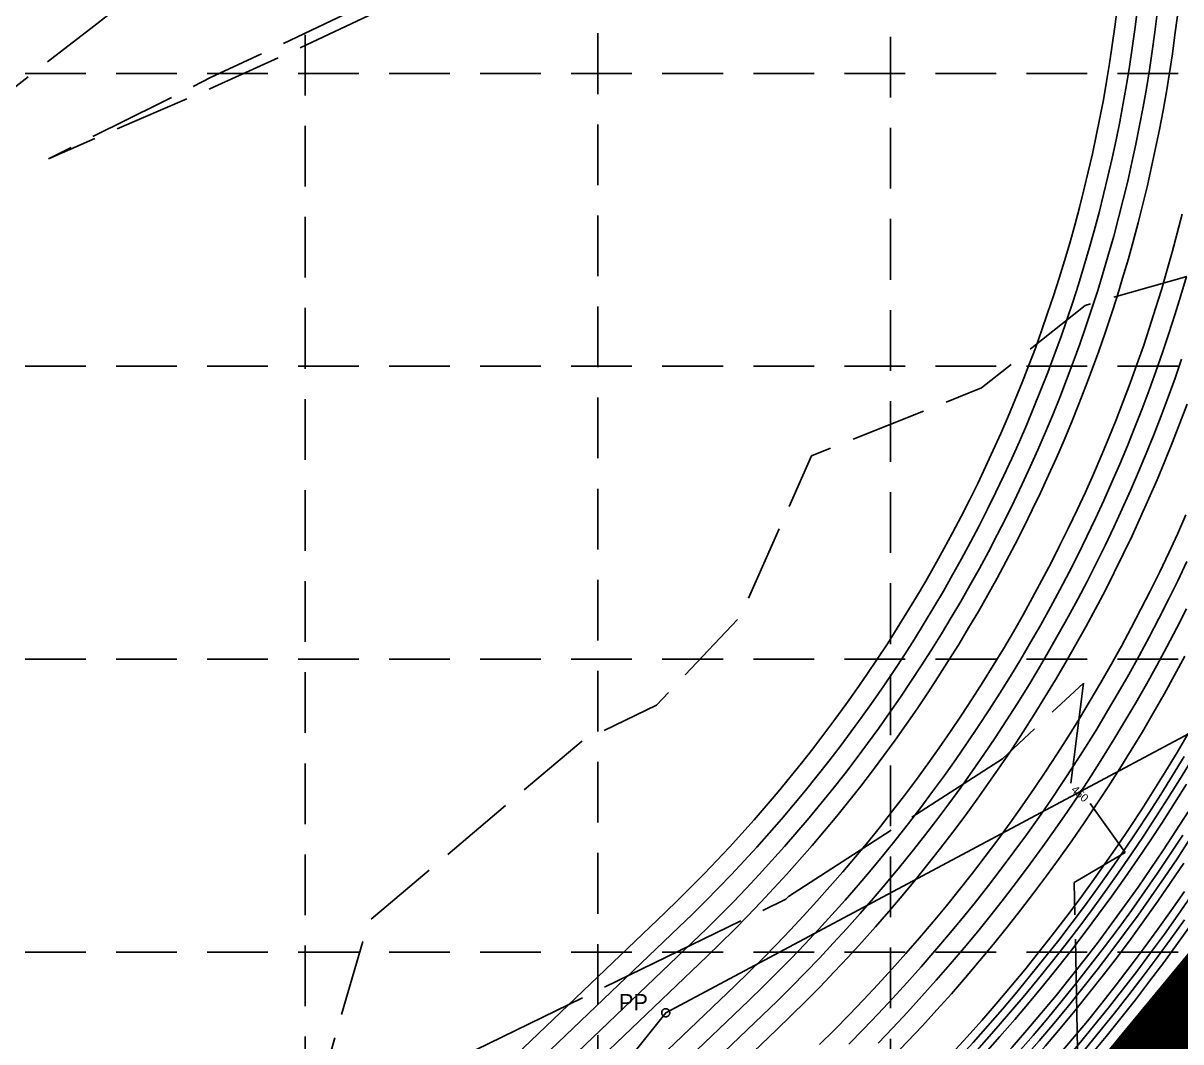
# Model space of a CAD drawing. Header units: inches. Extents: x 2439273 to 2445077, y 7048639 to 7057917.
# Drawn here: x 2443339 to 2443911, y 7054392 to 7054895 of the extents above; entities that cross this region are included whole.
import ezdxf
from ezdxf.enums import TextEntityAlignment as Align

# ---------------------------------------------------------------- set-up
doc = ezdxf.new("R2010")
doc.units = ezdxf.units.IN
doc.header["$LTSCALE"] = 300
doc.header["$MEASUREMENT"] = 0
for name, pattern in [('DASHED', [0.29, 0.25, -0.04]), ('DASHEDX2', [0.165, 0.125, -0.04]), ('HIDDEN', [0.375, 0.25, -0.125])]:
    doc.linetypes.add(name, pattern=pattern)
for name, color, linetype in [('DRAINAGE_AREA', 250, 'DASHEDX2'), ('EC', 43, 'DASHEDX2'), ('GRID', 254, 'HIDDEN'), ('new', 3, 'Continuous'), ('PC', 43, 'DASHEDX2'), ('SILT FENCE', 200, 'Continuous')]:
    doc.layers.add(name, color=color, linetype=linetype)
doc.styles.add('TMODELF', font='tmodelf')

msp = doc.modelspace()

# ---------------------------------------------------------------- linework, layer by layer
at = {"layer": 'DRAINAGE_AREA', "color": 7, "linetype": 'DASHED', "const_width": 12, "flags": 128}
msp.add_lwpolyline([(2443106.66, 7052755.35), (2443096.8, 7052982.69), (2443073, 7053091.07), (2443087.96, 7053145.28), (2443138.25, 7053196.62), (2443245.64, 7053250.43), (2443396.74, 7053396.94), (2443402.06, 7053410.98), (2443400.1, 7053435.17), (2443361.75, 7053581.78), (2443355.66, 7053626.05), (2443360.45, 7053690.9), (2443396.83, 7053883.3), (2443421.37, 7054049.31), (2443414.77, 7054126.49), (2443427.59, 7054140.78), (2443497.6, 7054080.11), (2443546.45, 7054074.82), (2443599.67, 7054089.86), (2443685.52, 7054148.73), (2443804.94, 7054275.14), (2443922.68, 7054400.33), (2443990.83, 7054505.4), (2444058.57, 7054642.79), (2444106.47, 7054805.37), (2444125.27, 7054960.81), (2444123.2, 7055116.72), (2444064.64, 7055322.88), (2444010.18, 7055463.55), (2443984.7, 7055528.55), (2443959.04, 7055566.29), (2443932.51, 7055584.7), (2443905.48, 7055590.74), (2443851.57, 7055589.55), (2443765.99, 7055561.71), (2443663.38, 7055510.99), (2443526.32, 7055444.97), (2443425.34, 7055399.43), (2443302.28, 7055347.44), (2443212.92, 7055306.2), (2443135.2, 7055270.14), (2442881.65, 7055688.23), (2442876.71, 7055729.81), (2442799.41, 7055726.7), (2442738.04, 7055727.32), (2442685.42, 7055731.26), (2442624.65, 7055737.58), (2442572.25, 7055746.95), (2442523.23, 7055757.19), (2442430.32, 7055787.75), (2442371.93, 7055810.61), (2442291.41, 7055853.15), (2442173.1, 7055922.06), (2442058.06, 7055991.09), (2441727.23, 7056189.12), (2441528.98, 7056300.85), (2441427.34, 7056352.17), (2441386.01, 7056367.81), (2441347.42, 7056379.61), (2441243.61, 7056401.56), (2441166.77, 7056414.97), (2441045.88, 7056423.53), (2440971.8, 7056416.89), (2440887.42, 7056397.1), (2440803.2, 7056370.56), (2440808.87, 7056305.65), (2440829.52, 7056148.48), (2440839.18, 7056106.98), (2440849.31, 7056074.16), (2440863.85, 7056044.5), (2440887.71, 7056006.48), (2440936.05, 7055957.6), (2441004.91, 7055891.69), (2441064.92, 7055847.87)], dxfattribs=at)
at = {"layer": 'EC', "color": 43, "linetype": 'DASHEDX2', "flags": 128}
for points in [[(2443425.74, 7053762.9), (2443410.41, 7053761.77), (2443405.97, 7053816.31), (2443401.06, 7053837.36), (2443403.24, 7053840.05), (2443400.65, 7053862.12), (2443422.56, 7053914.17), (2443420.89, 7053929.15), (2443409.27, 7053941.37), (2443418.2, 7053963.49), (2443407.31, 7054022.64), (2443384.23, 7054046.13), (2443375.71, 7054122.38), (2443344.45, 7054149.58), (2443377.51, 7054187.13), (2443398.88, 7054210.1), (2443437.29, 7054262.04), (2443478.46, 7054343.89), (2443509.53, 7054451.24), (2443614.64, 7054540.08), (2443651.9, 7054558.18), (2443693.35, 7054601.99), (2443728.56, 7054681.3), (2443812.61, 7054714.96), (2443863.78, 7054755.66), (2444011.23, 7054797.46), (2444011.97, 7054798.14), (2444012.82, 7054799.11), (2444012.85, 7054797.82), (2444012.89, 7054797.46), (2444012.83, 7054797.19), (2444012.6, 7054797.21), (2443999.05, 7054678.98), (2443978.29, 7054600.33), (2443975.74, 7054580.56), (2444001.51, 7054556.74), (2444053.34, 7054581.23), (2444080.03, 7054628.94), (2444081.95, 7054632.35), (2444082.71, 7054634.52), (2444113.22, 7054712.68), (2444125.39, 7054768.08), (2444127.07, 7054773.92), (2444129.2, 7054785.1), (2444137.84, 7054875.36), (2444149.36, 7054940.46), (2444151.97, 7054962.96), (2444154.76, 7054992.52), (2444157.59, 7055041.81), (2444156.9, 7055103.77), (2444155.87, 7055124.25), (2444151.7, 7055139.11), (2444132.12, 7055228.93), (2444130.36, 7055234.89), (2444124.79, 7055259.37), (2444123.25, 7055265.17), (2444118.68, 7055291.34), (2444116.11, 7055301.97), (2444061.14, 7055467.82), (2444060.28, 7055481.37), (2444050.92, 7055495.61), (2444050.15, 7055503.79), (2444050.16, 7055504.6)], [(2443511.86, 7055435.69), (2443507.19, 7055433.93), (2443504.92, 7055421.65), (2443497.25, 7055420.13), (2443493.6, 7055414.26), (2443492.04, 7055408.71), (2443453.84, 7055338.29), (2443452.7, 7055338.52), (2443451.86, 7055336.53), (2443450.09, 7055338.2), (2443448.59, 7055338.18), (2443448.86, 7055335.31), (2443447.1, 7055324.38), (2443435.73, 7055265.16), (2443433.88, 7055220.34), (2443432.33, 7055199.94), (2443415, 7055185.53), (2443374.98, 7055140.83), (2443363.17, 7055125.15), (2443361.98, 7055125.32), (2443352.8, 7055115.4), (2443360.63, 7055100.65), (2443360.78, 7055026.45), (2443360.08, 7055002.86), (2443371.99, 7055000.24), (2443418.36, 7054969.02), (2443406.62, 7054944.25), (2443471.96, 7054977.42), (2443529.63, 7055009.81), (2443530.14, 7055004.94), (2443526.02, 7054979.98), (2443532.77, 7054960.1), (2443566.31, 7054989.6), (2443585.78, 7055037.99), (2443590.53, 7055042.01), (2443604.79, 7055023.27), (2443656.99, 7055029.71), (2443666.14, 7055031.02), (2443668.26, 7055035.44), (2443677.41, 7055035.82), (2443700.95, 7055032.28), (2443762.1, 7055059.05), (2443763.15, 7055060.24), (2443766.99, 7055058.73), (2443764.53, 7055055.73), (2443756.65, 7055051.52), (2443680.7, 7055010.81), (2443660.78, 7055001.76), (2443596.08, 7054965.38), (2443563.89, 7054949.67), (2443557.22, 7054967.25), (2443516.36, 7054938.06), (2443513.96, 7054938.18), (2443484.06, 7054953.25), (2443466.24, 7054946.57), (2443395.92, 7054911.21), (2443373.7, 7054893.59), (2443320.91, 7054852.94), (2443294.85, 7054833.78), (2443252.66, 7054806.13), (2443242.56, 7054802.47), (2443216.02, 7054772.74), (2443185.64, 7054756.34), (2443163.8, 7054743.97), (2443165.29, 7054737.85), (2443191.1, 7054747.48), (2443219.19, 7054668.57), (2443250.56, 7054658.22), (2443239.44, 7054606.81), (2443211.38, 7054587.7), (2443212.53, 7054520.04), (2443222.29, 7054468.32), (2443228.27, 7054442.89), (2443213.74, 7054431.04), (2443183.1, 7054359.82), (2443181.79, 7054352.66), (2443174.19, 7054331.77), (2443166.51, 7054304.53)]]:
    msp.add_lwpolyline(points, dxfattribs=at)
msp.add_lwpolyline([(2443406.86, 7054855.81), (2443351.36, 7054828.14), (2443433.16, 7054863.58), (2443474.92, 7054882.54), (2443520.81, 7054904.06), (2443531.27, 7054916), (2443522.82, 7054910.86), (2443517.21, 7054908.74), (2443461, 7054881.94), (2443431.36, 7054868.26), (2443406.86, 7054855.81)], close=True, dxfattribs=at)
at = {"layer": 'EC', "color": 43, "linetype": 'DASHED', "flags": 128}
for points in [[(2443511.42, 7054300.48), (2443548.13, 7054373.47), (2443549.9, 7054379.58), (2443555.88, 7054384.63), (2443715.85, 7054462.31), (2443717.13, 7054463.67), (2443822.87, 7054531.66), (2443863.04, 7054569.1), (2443856.64, 7054519.64)], [(2443866.23, 7054509.59), (2443883.6, 7054485.37), (2443858.43, 7054470.46), (2443860.7, 7054352.64), (2443845.78, 7054298.11), (2443830.41, 7054268.01), (2443855.94, 7054293.1), (2443889.35, 7054326.93), (2443926, 7054370.07), (2443943.55, 7054386.92), (2443979.08, 7054434.81)]]:
    msp.add_lwpolyline(points, dxfattribs=at)
at = {"layer": 'GRID', "linetype": 'HIDDEN', "ltscale": 0.4}
for p, q in [((2443478.58, 7049369.41), (2443477.9, 7057765.42)), ((2443623.18, 7049370.11), (2443622.65, 7057765.42)), ((2443767.83, 7049368.37), (2443767.41, 7057765.42)), ((2439424.76, 7054870.33), (2444925.44, 7054870.33)), ((2439424.76, 7054725.57), (2444925.44, 7054725.57)), ((2439424.76, 7054580.82), (2444925.44, 7054580.82)), ((2439424.76, 7054436.07), (2444925.44, 7054436.07))]:
    msp.add_line(p, q, dxfattribs=at)
at = {"layer": 'new', "color": 3, "linetype": 'Continuous', "flags": 128}
msp.add_lwpolyline([(2441289.54, 7051575.25), (2441328.35, 7051607.02), (2441505.77, 7051755.74), (2441595.35, 7051831.79), (2441798.77, 7052085.82), (2441984.9, 7052317.12), (2442210.74, 7052600.11), (2442422.81, 7052864.7), (2442642.04, 7053138.47), (2443656.45, 7054406.17), (2443988.28, 7054583.22), (2444082, 7054633.72)], dxfattribs=at)
msp.add_lwpolyline([(2443658.45, 7054406.17), (2443658.44, 7054406.29), (2443658.43, 7054406.42), (2443658.41, 7054406.54), (2443658.38, 7054406.66), (2443658.35, 7054406.78), (2443658.31, 7054406.9), (2443658.26, 7054407.02), (2443658.2, 7054407.13), (2443658.13, 7054407.24), (2443658.06, 7054407.34), (2443657.99, 7054407.44), (2443657.9, 7054407.54), (2443657.82, 7054407.62), (2443657.72, 7054407.71), (2443657.62, 7054407.78), (2443657.52, 7054407.85), (2443657.41, 7054407.92), (2443657.3, 7054407.98), (2443657.18, 7054408.03), (2443657.06, 7054408.07), (2443656.94, 7054408.1), (2443656.82, 7054408.13), (2443656.7, 7054408.15), (2443656.57, 7054408.16), (2443656.45, 7054408.17), (2443656.32, 7054408.16), (2443656.2, 7054408.15), (2443656.07, 7054408.13), (2443655.95, 7054408.1), (2443655.83, 7054408.07), (2443655.71, 7054408.03), (2443655.59, 7054407.98), (2443655.48, 7054407.92), (2443655.37, 7054407.85), (2443655.27, 7054407.78), (2443655.17, 7054407.71), (2443655.08, 7054407.62), (2443654.99, 7054407.54), (2443654.91, 7054407.44), (2443654.83, 7054407.34), (2443654.76, 7054407.24), (2443654.69, 7054407.13), (2443654.64, 7054407.02), (2443654.59, 7054406.9), (2443654.54, 7054406.78), (2443654.51, 7054406.66), (2443654.48, 7054406.54), (2443654.46, 7054406.42), (2443654.45, 7054406.29), (2443654.45, 7054406.17), (2443654.45, 7054406.04), (2443654.46, 7054405.92), (2443654.48, 7054405.79), (2443654.51, 7054405.67), (2443654.54, 7054405.55), (2443654.59, 7054405.43), (2443654.64, 7054405.31), (2443654.69, 7054405.2), (2443654.76, 7054405.09), (2443654.83, 7054404.99), (2443654.91, 7054404.89), (2443654.99, 7054404.8), (2443655.08, 7054404.71), (2443655.17, 7054404.62), (2443655.27, 7054404.55), (2443655.37, 7054404.48), (2443655.48, 7054404.41), (2443655.59, 7054404.36), (2443655.71, 7054404.31), (2443655.83, 7054404.26), (2443655.95, 7054404.23), (2443656.07, 7054404.2), (2443656.2, 7054404.18), (2443656.32, 7054404.17), (2443656.45, 7054404.17), (2443656.57, 7054404.17), (2443656.7, 7054404.18), (2443656.82, 7054404.2), (2443656.94, 7054404.23), (2443657.06, 7054404.26), (2443657.18, 7054404.31), (2443657.3, 7054404.36), (2443657.41, 7054404.41), (2443657.52, 7054404.48), (2443657.62, 7054404.55), (2443657.72, 7054404.62), (2443657.82, 7054404.71), (2443657.9, 7054404.8), (2443657.99, 7054404.89), (2443658.06, 7054404.99), (2443658.13, 7054405.09), (2443658.2, 7054405.2), (2443658.26, 7054405.31), (2443658.31, 7054405.43), (2443658.35, 7054405.55), (2443658.38, 7054405.67), (2443658.41, 7054405.79), (2443658.43, 7054405.92), (2443658.44, 7054406.04), (2443658.45, 7054406.17)], close=True, dxfattribs=at)
at = {"layer": 'PC', "color": 24, "linetype": 'Continuous', "flags": 128}
for points in [[(2443656.02, 7054455.62), (2443662.56, 7054461.94), (2443669.02, 7054468.35), (2443675.4, 7054474.83), (2443681.7, 7054481.39), (2443687.92, 7054488.03), (2443694.06, 7054494.74), (2443700.12, 7054501.53), (2443706.09, 7054508.4), (2443711.98, 7054515.33), (2443717.78, 7054522.34), (2443723.5, 7054529.42), (2443729.13, 7054536.57), (2443734.67, 7054543.78), (2443740.12, 7054551.07), (2443745.48, 7054558.42), (2443750.75, 7054565.84), (2443755.92, 7054573.32), (2443761.01, 7054580.86), (2443766, 7054588.47), (2443770.9, 7054596.13), (2443775.71, 7054603.86), (2443780.42, 7054611.64), (2443785.03, 7054619.49), (2443789.54, 7054627.38), (2443793.96, 7054635.34), (2443798.28, 7054643.34), (2443802.5, 7054651.4), (2443806.63, 7054659.51), (2443810.65, 7054667.67), (2443814.57, 7054675.88), (2443818.39, 7054684.14), (2443822.11, 7054692.44), (2443825.73, 7054700.79), (2443829.24, 7054709.19), (2443832.65, 7054717.62), (2443835.95, 7054726.1), (2443839.16, 7054734.61), (2443842.25, 7054743.17), (2443845.24, 7054751.76), (2443848.13, 7054760.39), (2443850.91, 7054769.05), (2443853.58, 7054777.75), (2443856.14, 7054786.48), (2443858.6, 7054795.24), (2443860.95, 7054804.03), (2443863.19, 7054812.84), (2443865.33, 7054821.69), (2443867.35, 7054830.56), (2443869.26, 7054839.45), (2443871.07, 7054848.37), (2443872.77, 7054857.31), (2443874.35, 7054866.27), (2443875.83, 7054875.24), (2443877.19, 7054884.24), (2443878.44, 7054893.25), (2443879.59, 7054902.28)], [(2443662.92, 7054448.39), (2443669.55, 7054454.8), (2443676.1, 7054461.29), (2443682.57, 7054467.86), (2443688.96, 7054474.51), (2443695.26, 7054481.24), (2443701.49, 7054488.04), (2443707.62, 7054494.92), (2443713.68, 7054501.88), (2443719.64, 7054508.91), (2443725.52, 7054516.01), (2443731.32, 7054523.18), (2443737.02, 7054530.43), (2443742.64, 7054537.74), (2443748.16, 7054545.13), (2443753.59, 7054552.58), (2443758.93, 7054560.09), (2443764.18, 7054567.68), (2443769.34, 7054575.32), (2443774.4, 7054583.03), (2443779.36, 7054590.8), (2443784.23, 7054598.63), (2443789, 7054606.52), (2443793.68, 7054614.47), (2443798.26, 7054622.47), (2443802.73, 7054630.53), (2443807.11, 7054638.65), (2443811.39, 7054646.82), (2443815.57, 7054655.04), (2443819.65, 7054663.31), (2443823.62, 7054671.63), (2443827.49, 7054680), (2443831.26, 7054688.41), (2443834.93, 7054696.87), (2443838.49, 7054705.38), (2443841.94, 7054713.93), (2443845.29, 7054722.52), (2443848.54, 7054731.15), (2443851.68, 7054739.82), (2443854.71, 7054748.53), (2443857.63, 7054757.28), (2443860.45, 7054766.06), (2443863.16, 7054774.87), (2443865.76, 7054783.72), (2443868.25, 7054792.59), (2443870.63, 7054801.5), (2443872.9, 7054810.44), (2443875.06, 7054819.4), (2443877.11, 7054828.39), (2443879.05, 7054837.41), (2443880.88, 7054846.45), (2443882.6, 7054855.51), (2443884.21, 7054864.59), (2443885.7, 7054873.68), (2443887.09, 7054882.8), (2443888.36, 7054891.93), (2443889.52, 7054901.08)], [(2443669.83, 7054441.15), (2443676.55, 7054447.65), (2443683.18, 7054454.23), (2443689.74, 7054460.89), (2443696.21, 7054467.62), (2443702.6, 7054474.44), (2443708.91, 7054481.34), (2443715.13, 7054488.31), (2443721.26, 7054495.36), (2443727.31, 7054502.48), (2443733.27, 7054509.68), (2443739.14, 7054516.95), (2443744.92, 7054524.29), (2443750.61, 7054531.7), (2443756.2, 7054539.19), (2443761.71, 7054546.74), (2443767.12, 7054554.35), (2443772.44, 7054562.03), (2443777.66, 7054569.78), (2443782.79, 7054577.59), (2443787.82, 7054585.47), (2443792.76, 7054593.4), (2443797.59, 7054601.4), (2443802.33, 7054609.45), (2443806.97, 7054617.56), (2443811.5, 7054625.73), (2443815.94, 7054633.95), (2443820.28, 7054642.23), (2443824.51, 7054650.56), (2443828.64, 7054658.94), (2443832.67, 7054667.37), (2443836.59, 7054675.85), (2443840.41, 7054684.38), (2443844.13, 7054692.96), (2443847.73, 7054701.58), (2443851.24, 7054710.24), (2443854.63, 7054718.94), (2443857.92, 7054727.69), (2443861.1, 7054736.48), (2443864.17, 7054745.3), (2443867.13, 7054754.16), (2443869.99, 7054763.06), (2443872.73, 7054771.99), (2443875.37, 7054780.96), (2443877.89, 7054789.95), (2443880.3, 7054798.98), (2443882.61, 7054808.04), (2443884.8, 7054817.12), (2443886.88, 7054826.23), (2443888.84, 7054835.36), (2443890.7, 7054844.52), (2443892.44, 7054853.7), (2443894.07, 7054862.9), (2443895.58, 7054872.12), (2443896.98, 7054881.36), (2443898.27, 7054890.62), (2443899.44, 7054899.89)], [(2443676.74, 7054433.92), (2443683.54, 7054440.5), (2443690.27, 7054447.17), (2443696.91, 7054453.91), (2443703.47, 7054460.74), (2443709.94, 7054467.65), (2443716.33, 7054474.64), (2443722.63, 7054481.7), (2443728.84, 7054488.84), (2443734.97, 7054496.06), (2443741.01, 7054503.35), (2443746.96, 7054510.72), (2443752.81, 7054518.15), (2443758.58, 7054525.66), (2443764.25, 7054533.24), (2443769.83, 7054540.89), (2443775.31, 7054548.61), (2443780.7, 7054556.39), (2443785.99, 7054564.24), (2443791.18, 7054572.16), (2443796.28, 7054580.14), (2443801.28, 7054588.17), (2443806.18, 7054596.28), (2443810.98, 7054604.43), (2443815.68, 7054612.65), (2443820.28, 7054620.93), (2443824.77, 7054629.26), (2443829.16, 7054637.65), (2443833.45, 7054646.09), (2443837.64, 7054654.58), (2443841.72, 7054663.12), (2443845.69, 7054671.71), (2443849.56, 7054680.35), (2443853.33, 7054689.04), (2443856.98, 7054697.77), (2443860.53, 7054706.55), (2443863.97, 7054715.37), (2443867.3, 7054724.23), (2443870.52, 7054733.13), (2443873.64, 7054742.07), (2443876.64, 7054751.05), (2443879.53, 7054760.06), (2443882.31, 7054769.11), (2443884.98, 7054778.2), (2443887.54, 7054787.31), (2443889.98, 7054796.46), (2443892.31, 7054805.63), (2443894.53, 7054814.83), (2443896.64, 7054824.06), (2443898.63, 7054833.32), (2443900.51, 7054842.6), (2443902.27, 7054851.9), (2443903.92, 7054861.22), (2443905.46, 7054870.56), (2443906.88, 7054879.92), (2443908.18, 7054889.3), (2443909.37, 7054898.69)], [(2443690.55, 7054419.46), (2443697.53, 7054426.21), (2443704.43, 7054433.05), (2443711.25, 7054439.97), (2443717.97, 7054446.98), (2443724.62, 7054454.06), (2443731.17, 7054461.23), (2443737.64, 7054468.48), (2443744.01, 7054475.8), (2443750.3, 7054483.21), (2443756.49, 7054490.69), (2443762.59, 7054498.25), (2443768.6, 7054505.88), (2443774.52, 7054513.58), (2443780.33, 7054521.36), (2443786.06, 7054529.21), (2443791.68, 7054537.13), (2443797.21, 7054545.11), (2443802.64, 7054553.17), (2443807.97, 7054561.29), (2443813.2, 7054569.47), (2443818.33, 7054577.72), (2443823.36, 7054586.03), (2443828.28, 7054594.4), (2443833.1, 7054602.83), (2443837.82, 7054611.32), (2443842.43, 7054619.87), (2443846.94, 7054628.47), (2443851.34, 7054637.13), (2443855.63, 7054645.85), (2443859.82, 7054654.61), (2443863.9, 7054663.42), (2443867.87, 7054672.29), (2443871.73, 7054681.2), (2443875.48, 7054690.16), (2443879.12, 7054699.17), (2443882.65, 7054708.21), (2443886.07, 7054717.31), (2443889.37, 7054726.44), (2443892.56, 7054735.61), (2443895.64, 7054744.82), (2443898.61, 7054754.07), (2443901.46, 7054763.36), (2443904.2, 7054772.68), (2443906.83, 7054782.03), (2443909.33, 7054791.41), (2443911.73, 7054800.82)], [(2443697.46, 7054412.23), (2443704.53, 7054419.07), (2443711.51, 7054425.99), (2443718.41, 7054433), (2443725.23, 7054440.09), (2443731.95, 7054447.27), (2443738.59, 7054454.53), (2443745.14, 7054461.87), (2443751.6, 7054469.29), (2443757.96, 7054476.78), (2443764.23, 7054484.36), (2443770.41, 7054492.01), (2443776.5, 7054499.74), (2443782.49, 7054507.54), (2443788.38, 7054515.42), (2443794.17, 7054523.37), (2443799.87, 7054531.38), (2443805.47, 7054539.47), (2443810.97, 7054547.63), (2443816.36, 7054555.85), (2443821.66, 7054564.14), (2443826.85, 7054572.49), (2443831.94, 7054580.91), (2443836.93, 7054589.38), (2443841.81, 7054597.92), (2443846.59, 7054606.52), (2443851.26, 7054615.18), (2443855.82, 7054623.89), (2443860.28, 7054632.66), (2443864.63, 7054641.48), (2443868.87, 7054650.35), (2443873, 7054659.28), (2443877.02, 7054668.26), (2443880.93, 7054677.28), (2443884.73, 7054686.36), (2443888.41, 7054695.48), (2443891.99, 7054704.64), (2443895.45, 7054713.85), (2443898.79, 7054723.09), (2443902.03, 7054732.38), (2443905.15, 7054741.71), (2443908.15, 7054751.08), (2443911.04, 7054760.48), (2443913.81, 7054769.92)], [(2443704.36, 7054405), (2443711.52, 7054411.92), (2443718.6, 7054418.93), (2443725.58, 7054426.03), (2443732.48, 7054433.21), (2443739.29, 7054440.48), (2443746.01, 7054447.82), (2443752.64, 7054455.26), (2443759.18, 7054462.77), (2443765.62, 7054470.36), (2443771.98, 7054478.03), (2443778.23, 7054485.78), (2443784.39, 7054493.6), (2443790.46, 7054501.5), (2443796.42, 7054509.48), (2443802.29, 7054517.52), (2443808.06, 7054525.64), (2443813.73, 7054533.83), (2443819.29, 7054542.09), (2443824.76, 7054550.41), (2443830.12, 7054558.81), (2443835.38, 7054567.26), (2443840.53, 7054575.78), (2443845.58, 7054584.37), (2443850.52, 7054593.01), (2443855.36, 7054601.72), (2443860.09, 7054610.48), (2443864.71, 7054619.3), (2443869.22, 7054628.18), (2443873.63, 7054637.11), (2443877.92, 7054646.1), (2443882.1, 7054655.14), (2443886.17, 7054664.23), (2443890.13, 7054673.37), (2443893.97, 7054682.55), (2443897.71, 7054691.78), (2443901.32, 7054701.06), (2443904.83, 7054710.38), (2443908.22, 7054719.75), (2443911.49, 7054729.15)], [(2443711.27, 7054397.77), (2443718.52, 7054404.77), (2443725.68, 7054411.87), (2443732.75, 7054419.06), (2443739.74, 7054426.33), (2443746.63, 7054433.68), (2443753.43, 7054441.12), (2443760.15, 7054448.64), (2443766.76, 7054456.25), (2443773.29, 7054463.94), (2443779.72, 7054471.7), (2443786.05, 7054479.55), (2443792.29, 7054487.47), (2443798.43, 7054495.46), (2443804.46, 7054503.54), (2443810.4, 7054511.68), (2443816.24, 7054519.9), (2443821.98, 7054528.19), (2443827.62, 7054536.55), (2443833.15, 7054544.98), (2443838.58, 7054553.47), (2443843.9, 7054562.03), (2443849.12, 7054570.66), (2443854.23, 7054579.35), (2443859.24, 7054588.1), (2443864.13, 7054596.92), (2443868.92, 7054605.79), (2443873.6, 7054614.72), (2443878.17, 7054623.71), (2443882.62, 7054632.75), (2443886.97, 7054641.85), (2443891.2, 7054651), (2443895.32, 7054660.2), (2443899.33, 7054669.45), (2443903.22, 7054678.75), (2443907, 7054688.09), (2443910.66, 7054697.49), (2443914.21, 7054706.92)], [(2443732.51, 7054390.48), (2443739.85, 7054397.75), (2443747.09, 7054405.11), (2443754.25, 7054412.56), (2443761.31, 7054420.09), (2443768.28, 7054427.72), (2443775.15, 7054435.42), (2443781.93, 7054443.21), (2443788.61, 7054451.09), (2443795.2, 7054459.04), (2443801.69, 7054467.08), (2443808.08, 7054475.19), (2443814.37, 7054483.38), (2443820.55, 7054491.65), (2443826.64, 7054500), (2443832.62, 7054508.42), (2443838.5, 7054516.91), (2443844.27, 7054525.47), (2443849.94, 7054534.11), (2443855.5, 7054542.81), (2443860.95, 7054551.58), (2443866.3, 7054560.41), (2443871.53, 7054569.32), (2443876.66, 7054578.28), (2443881.67, 7054587.31), (2443886.58, 7054596.4), (2443891.37, 7054605.55), (2443896.05, 7054614.75), (2443900.62, 7054624.02), (2443905.07, 7054633.34), (2443909.4, 7054642.71), (2443913.62, 7054652.13)], [(2443746.93, 7054390.69), (2443754.26, 7054398.14), (2443761.5, 7054405.68), (2443768.65, 7054413.3), (2443775.7, 7054421.01), (2443782.65, 7054428.81), (2443789.51, 7054436.7), (2443796.28, 7054444.66), (2443802.94, 7054452.71), (2443809.51, 7054460.84), (2443815.97, 7054469.05), (2443822.33, 7054477.34), (2443828.6, 7054485.71), (2443834.75, 7054494.16), (2443840.81, 7054502.67), (2443846.75, 7054511.27), (2443852.6, 7054519.93), (2443858.33, 7054528.67), (2443863.96, 7054537.48), (2443869.48, 7054546.35), (2443874.88, 7054555.29), (2443880.18, 7054564.3), (2443885.37, 7054573.37), (2443890.45, 7054582.51), (2443895.41, 7054591.7), (2443900.26, 7054600.96), (2443904.99, 7054610.28), (2443909.61, 7054619.65), (2443914.12, 7054629.08)], [(2443761.43, 7054391.17), (2443768.75, 7054398.79), (2443775.98, 7054406.51), (2443783.12, 7054414.31), (2443790.16, 7054422.2), (2443797.1, 7054430.18), (2443803.94, 7054438.24), (2443810.68, 7054446.38), (2443817.33, 7054454.61), (2443823.87, 7054462.92), (2443830.3, 7054471.3), (2443836.64, 7054479.77), (2443842.87, 7054488.31), (2443848.99, 7054496.93), (2443855.01, 7054505.63), (2443860.92, 7054514.39), (2443866.72, 7054523.23), (2443872.42, 7054532.14), (2443878, 7054541.12), (2443883.47, 7054550.17), (2443888.83, 7054559.28), (2443894.08, 7054568.46), (2443899.22, 7054577.7), (2443904.24, 7054587.01), (2443909.14, 7054596.38), (2443913.93, 7054605.8)], [(2443768.6, 7054384.2), (2443776.01, 7054391.91), (2443783.32, 7054399.71), (2443790.54, 7054407.61), (2443797.66, 7054415.59), (2443804.68, 7054423.66), (2443811.6, 7054431.81), (2443818.43, 7054440.05), (2443825.15, 7054448.38), (2443831.76, 7054456.78), (2443838.27, 7054465.26), (2443844.68, 7054473.83), (2443850.98, 7054482.47), (2443857.18, 7054491.19), (2443863.27, 7054499.99), (2443869.25, 7054508.85), (2443875.12, 7054517.8), (2443880.88, 7054526.81), (2443886.52, 7054535.89), (2443892.06, 7054545.05), (2443897.48, 7054554.27), (2443902.79, 7054563.55), (2443907.99, 7054572.9), (2443913.07, 7054582.31)], [(2443798, 7054386.13), (2443805.38, 7054394.2), (2443812.67, 7054402.37), (2443819.85, 7054410.62), (2443826.93, 7054418.97), (2443833.91, 7054427.39), (2443840.78, 7054435.91), (2443847.55, 7054444.5), (2443854.21, 7054453.18), (2443860.77, 7054461.95), (2443867.22, 7054470.79), (2443873.55, 7054479.71), (2443879.78, 7054488.7), (2443885.9, 7054497.78), (2443891.9, 7054506.92), (2443897.8, 7054516.15), (2443903.57, 7054525.44), (2443909.24, 7054534.8), (2443914.78, 7054544.23)], [(2443762.38, 7054344.25), (2443770.29, 7054351.89), (2443778.09, 7054359.63), (2443785.8, 7054367.46), (2443793.42, 7054375.39), (2443800.93, 7054383.41), (2443808.35, 7054391.52), (2443815.67, 7054399.72), (2443822.88, 7054408.02), (2443830, 7054416.4), (2443837.01, 7054424.86), (2443843.91, 7054433.41), (2443850.71, 7054442.05), (2443857.4, 7054450.77), (2443863.99, 7054459.57), (2443870.46, 7054468.45), (2443876.83, 7054477.41), (2443883.09, 7054486.45), (2443889.23, 7054495.56), (2443895.26, 7054504.75), (2443901.18, 7054514.01), (2443906.98, 7054523.35), (2443912.67, 7054532.75)], [(2443765.15, 7054341.36), (2443773.08, 7054349.04), (2443780.93, 7054356.81), (2443788.67, 7054364.68), (2443796.32, 7054372.64), (2443803.87, 7054380.69), (2443811.32, 7054388.84), (2443818.67, 7054397.08), (2443825.92, 7054405.41), (2443833.06, 7054413.83), (2443840.1, 7054422.33), (2443847.04, 7054430.92), (2443853.87, 7054439.59), (2443860.59, 7054448.35), (2443867.2, 7054457.19), (2443873.71, 7054466.11), (2443880.1, 7054475.11), (2443886.39, 7054484.19), (2443892.56, 7054493.35), (2443898.62, 7054502.58), (2443904.56, 7054511.88), (2443910.39, 7054521.25), (2443916.11, 7054530.7)], [(2443767.91, 7054338.47), (2443775.88, 7054346.18), (2443783.76, 7054353.98), (2443791.54, 7054361.89), (2443799.22, 7054369.88), (2443806.8, 7054377.98), (2443814.29, 7054386.16), (2443821.67, 7054394.44), (2443828.95, 7054402.8), (2443836.13, 7054411.26), (2443843.2, 7054419.8), (2443850.17, 7054428.43), (2443857.03, 7054437.14), (2443863.78, 7054445.94), (2443870.42, 7054454.82), (2443876.96, 7054463.78), (2443883.38, 7054472.82), (2443889.69, 7054481.94), (2443895.89, 7054491.13), (2443901.98, 7054500.4), (2443907.95, 7054509.75), (2443913.8, 7054519.16)], [(2443773.43, 7054332.68), (2443781.48, 7054340.46), (2443789.42, 7054348.34), (2443797.27, 7054356.31), (2443805.02, 7054364.38), (2443812.68, 7054372.54), (2443820.23, 7054380.8), (2443827.67, 7054389.15), (2443835.02, 7054397.59), (2443842.26, 7054406.12), (2443849.39, 7054414.73), (2443856.42, 7054423.44), (2443863.34, 7054432.23), (2443870.15, 7054441.1), (2443876.86, 7054450.06), (2443883.45, 7054459.1), (2443889.93, 7054468.22), (2443896.3, 7054477.42), (2443902.55, 7054486.7), (2443908.69, 7054496.05), (2443914.71, 7054505.48)], [(2443776.2, 7054329.79), (2443784.28, 7054337.6), (2443792.26, 7054345.51), (2443800.14, 7054353.52), (2443807.93, 7054361.62), (2443815.61, 7054369.82), (2443823.19, 7054378.12), (2443830.67, 7054386.5), (2443838.05, 7054394.98), (2443845.32, 7054403.55), (2443852.49, 7054412.2), (2443859.55, 7054420.95), (2443866.5, 7054429.77), (2443873.34, 7054438.69), (2443880.07, 7054447.69), (2443886.7, 7054456.77), (2443893.2, 7054465.93), (2443899.6, 7054475.17), (2443905.88, 7054484.48), (2443912.05, 7054493.88)], [(2443778.96, 7054326.9), (2443787.07, 7054334.74), (2443795.09, 7054342.69), (2443803.01, 7054350.73), (2443810.83, 7054358.87), (2443818.55, 7054367.11), (2443826.16, 7054375.44), (2443833.68, 7054383.86), (2443841.08, 7054392.37), (2443848.39, 7054400.98), (2443855.59, 7054409.67), (2443862.68, 7054418.45), (2443869.66, 7054427.32), (2443876.53, 7054436.27), (2443883.29, 7054445.31), (2443889.94, 7054454.43), (2443896.48, 7054463.63), (2443902.9, 7054472.91), (2443909.21, 7054482.27), (2443915.41, 7054491.7)], [(2443781.72, 7054324.01), (2443789.87, 7054331.89), (2443797.92, 7054339.87), (2443805.88, 7054347.94), (2443813.73, 7054356.12), (2443821.48, 7054364.39), (2443829.13, 7054372.75), (2443836.68, 7054381.21), (2443844.12, 7054389.76), (2443851.45, 7054398.41), (2443858.68, 7054407.14), (2443865.8, 7054415.96), (2443872.82, 7054424.86), (2443879.72, 7054433.86), (2443886.51, 7054442.93), (2443893.19, 7054452.09), (2443899.75, 7054461.33), (2443906.21, 7054470.65), (2443912.54, 7054480.05)], [(2443787.25, 7054318.22), (2443795.47, 7054326.17), (2443803.59, 7054334.22), (2443811.61, 7054342.37), (2443819.53, 7054350.61), (2443827.35, 7054358.95), (2443835.07, 7054367.39), (2443842.68, 7054375.93), (2443850.19, 7054384.55), (2443857.58, 7054393.27), (2443864.88, 7054402.07), (2443872.06, 7054410.97), (2443879.13, 7054419.95), (2443886.09, 7054429.02), (2443892.94, 7054438.18), (2443899.68, 7054447.42), (2443906.3, 7054456.74), (2443912.81, 7054466.14)], [(2443790.01, 7054315.33), (2443798.27, 7054323.31), (2443806.42, 7054331.39), (2443814.48, 7054339.58), (2443822.43, 7054347.86), (2443830.29, 7054356.24), (2443838.04, 7054364.71), (2443845.68, 7054373.28), (2443853.22, 7054381.94), (2443860.65, 7054390.7), (2443867.97, 7054399.54), (2443875.19, 7054408.48), (2443882.29, 7054417.5), (2443889.28, 7054426.61), (2443896.16, 7054435.8), (2443902.93, 7054445.08), (2443909.58, 7054454.44), (2443916.11, 7054463.88)], [(2443530.9, 7054336.12), (2443656.02, 7054455.62)], [(2443792.77, 7054312.44), (2443801.07, 7054320.45), (2443809.26, 7054328.57), (2443817.35, 7054336.79), (2443825.34, 7054345.11), (2443833.22, 7054353.52), (2443841, 7054362.03), (2443848.68, 7054370.64), (2443856.25, 7054379.34), (2443863.72, 7054388.13), (2443871.07, 7054397.01), (2443878.31, 7054405.98), (2443885.45, 7054415.04), (2443892.47, 7054424.19), (2443899.38, 7054433.43), (2443906.17, 7054442.74), (2443912.85, 7054452.15)], [(2443662.92, 7054448.39), (2443536.1, 7054327.26)], [(2443795.54, 7054309.54), (2443803.86, 7054317.59), (2443812.09, 7054325.75), (2443820.21, 7054334), (2443828.24, 7054342.35), (2443836.16, 7054350.8), (2443843.97, 7054359.35), (2443851.68, 7054367.99), (2443859.29, 7054376.73), (2443866.78, 7054385.56), (2443874.17, 7054394.48), (2443881.44, 7054403.49), (2443888.61, 7054412.59), (2443895.66, 7054421.78), (2443902.6, 7054431.05), (2443909.42, 7054440.41), (2443916.13, 7054449.85)], [(2443669.83, 7054441.15), (2443540.74, 7054317.86)], [(2443676.74, 7054433.92), (2443546.5, 7054309.53)], [(2443690.55, 7054419.46), (2443556.91, 7054291.81)], [(2443697.46, 7054412.23), (2443562.11, 7054282.95)], [(2443704.36, 7054405), (2443567.31, 7054274.09)], [(2443711.27, 7054397.77), (2443572.51, 7054265.23)]]:
    msp.add_lwpolyline(points, dxfattribs=at)
at = {"layer": 'SILT FENCE', "const_width": 40, "flags": 128}
msp.add_lwpolyline([(2443368.46, 7055385.63), (2443937.53, 7055639.24), (2444048.09, 7055434.54), (2444118.86, 7055198.36), (2444131.89, 7055063.12), (2444121.23, 7054897.35), (2444079.58, 7054665.24), (2443994.3, 7054500.78), (2443767.14, 7054225.61), (2443574.28, 7054081.35), (2443474.43, 7054121.45), (2443424.86, 7054171.23), (2443286.87, 7054081.57), (2443292.23, 7054027.17), (2443381.06, 7053872.38), (2443365.93, 7053718.34), (2443351.81, 7053614.88), (2443414.64, 7053431.93), (2443250.25, 7053347.6), (2443093.9, 7053304.78), (2443005.08, 7053362.62), (2442887.99, 7053330.33), (2442866.45, 7053201.19), (2442857.19, 7052948.28)], dxfattribs=at)

# ---------------------------------------------------------------- texts
at = {"layer": 'EC', "color": 43, "linetype": 'Continuous', "style": 'TMODELF'}
msp.add_text('450', height=4, rotation=317.2595, dxfattribs=at).set_placement((2443861.22, 7054514.38), align=Align.MIDDLE_CENTER)
at = {"layer": 'new', "color": 3, "linetype": 'Continuous', "style": 'TMODELF'}
msp.add_text('PP', height=8, dxfattribs=at).set_placement((2443640.5, 7054407.41), align=Align.CENTER)

doc.saveas('drawing.dxf')
